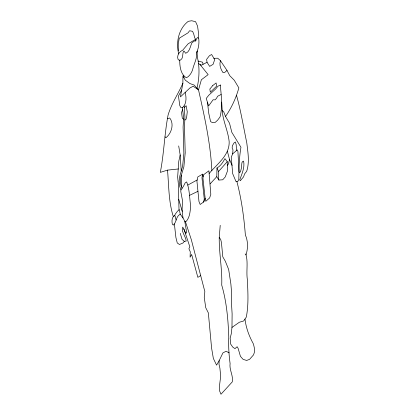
<?xml version="1.0" encoding="UTF-8"?>
<svg xmlns="http://www.w3.org/2000/svg" width="415" height="415" viewBox="0 0 415 415"><rect width="100%" height="100%" fill="white"/><g stroke="black" fill="none" stroke-linecap="round" stroke-linejoin="round"><path stroke-width="0.62" d="M178.689 53.877C175.789 42.408 178.528 28.78 188.254 21.331L191.689 20.75L195.579 21.684L197.566 26.119L198.437 32.572L198.256 38.04M199.947 64.444L208.143 74.638L201.379 79.753L198.51 89.884L193.177 86.227L189.878 88.001L180.416 96.913L182.885 83.223L182.911 75.945L185.261 80.147L189.93 83.555L194.21 85.096L198.51 89.884C204.533 116.491 210.524 143.237 211.858 170.591M178.284 50.848L178.258 43.897L179.259 38.227L188.083 32.795L189.567 30.757L192.529 31.296L193.644 33.698L194.723 37.9L195.673 39.269L195.652 41.37L196.445 38.917L197.447 37.573L198.692 38.294C199.361 42.89 198.697 47.782 196.84 52.046L196.394 51.839C197.711 58.365 193.738 63.889 192.539 70.016C191.32 73.144 189.531 76.308 186.361 77.781C180.556 74.316 179.705 66.281 179.726 60.118M244.99 319.031C246.007 327.7 248.979 335.922 253.197 343.527C254.431 347.225 255.308 351.199 253.524 354.882L249.56 359.364L246.645 360.438L243.107 359.374L240.435 356.335L238.148 348.434L237.126 346.722L234.942 348.662L232.706 347.039L230.584 343.947L230.175 338.137L231.264 333.769L231.975 327.409L232.12 313.865L231.399 301.84L231.503 291.522L230.875 283.964L228.67 269.496L225.298 261.165L222.803 256.859L221.428 242.495L220.692 239.465L219.229 237.51L220.225 225.329M216.786 176.66L216.978 168.013C220.687 165.917 222.964 162.265 224.93 158.623L227.259 161.668L227.368 171.281L225.246 176.94L222.72 179.788L218.897 180.048L216.786 176.66L210.104 183.892M220.298 84.904C221.226 95.569 222.814 106.442 220.028 116.983L217.616 120.168L215.198 122.404L212.553 122.653L210.602 121.631L208.823 113.606L207.433 102.173M229.147 352.849L226.092 351.251L222.933 352.895L219.172 360.604L219.001 364.225L219.893 368.167L220.702 376.14L219.322 387.096L219.623 390.966L220.982 394.25L232.239 381.93C233.541 375.746 229.137 369.895 230.102 363.535C228.873 354.612 228.416 345.913 228.769 336.944C228.157 319.54 226.616 301.84 221.724 285.095C222.352 269.226 219.037 253.425 219.229 237.51M179.015 209.891L178.326 183.726L177.646 176.998L178.787 161.228L180.183 155.018L178.689 145.94M197.333 51.004L197.151 53.997L197.53 57.887C199.781 67.863 199.299 78.29 197.011 88.213M221.693 102.064L222.212 110.509L223.784 111.972L225.511 116.444L229.511 123.203L231.84 132.344L240.954 147.273C239.092 157.944 238.967 168.817 238.822 179.602L237.748 181.454L236 181.563L232.68 173.672L231.264 157.15L232.639 153.892L232.991 149.888L232.161 148.062L232.333 145.758L234.179 142.739L235.43 141.997L236.197 144.84L236.462 150.552M185.147 92.457C186.517 97.499 186.651 104.025 182.403 107.755L183.627 117.886L183.098 127.166L183.866 153.425L182.626 166.156L179.856 175.877L179.145 181.163L179.762 186.594L180.935 189.93L180.779 191.512L182.501 200.642L182.086 209.855L182.994 217.989M231.975 327.409L239.377 322.237L243.678 320.961L246.303 317.107C248.735 304.626 247.926 291.989 247.319 279.368C246.147 271.254 248.191 262.825 246.048 254.924C248.035 248.258 248.154 241.421 245.369 234.963C243.947 216.983 241.452 198.967 236.877 181.505M202.639 174.139L201.97 177.703L204.279 199.065L203.412 202.147L200.175 204.471L198.972 201.529L196.933 181.09L197.82 176.925L202.639 174.139L203.143 176.645M227.337 151.148L229.552 159.547L228.458 163.972L227.301 165.31M205.15 198.308L205.788 201.296L209.648 197.913L210.82 194.308L208.901 170.793L203.329 174.938L202.956 178.357L205.15 198.308L204.439 200.974L203.412 202.147M225.511 116.444C231.565 107.827 236.021 98.039 238.864 87.892L234.252 80.235L229.739 75.644L227.015 70.446L220.458 60.689L217.725 58.224L213.896 58.292M220.458 60.689C219.021 64.683 220.713 69.331 223.052 72.651L224.723 72.418L227.015 70.446M182.636 109.685L181.505 112.475L182.32 118.223L183.554 119.193M174.502 215.888L175.317 214.088L177.547 211.142L179.28 209.663L180.26 214.15L183.388 218.544L184.742 221.211L186.651 232.41L185.904 233.406L182.766 227.093L182.247 228.935C182.315 233.391 185.879 236.841 186.216 241.089L184.322 241.338L182.994 242.977L179.462 244.492L177.257 242.967L175.908 237.515L174.378 223.976M182.885 83.223C178.196 93.987 171.426 103.709 168.08 115.054C164.449 134.019 164.034 153.431 160.309 172.381L167.515 170.129L178.393 168.957M181.651 90.065L178.45 96.067L179.82 105.701L181.044 107.744L182.403 107.755M219.172 360.604L216.568 365.143L213.352 358.441L211.583 348.014L208.346 312.889L205.757 307.733L204.242 297.415L204.839 291.569L191.351 239.782L185.349 221.423M180.935 189.93L183.207 186.703L185.204 182.859L186.662 181.926C189.707 189.468 189.427 197.903 190.687 205.918C190.137 211.276 189.935 217.559 185.951 221.641L184.742 221.211M218.897 180.048L218.498 178.263L218.57 171.488L227.259 161.668M209.196 173.449C217.087 163.992 229.63 155.355 229.168 141.676C228.094 130.948 222.99 121.232 222.212 110.509M184.276 107.672L186.138 105.711L187.264 111.796L186.636 117.326L185.811 119.691L184.815 119.982M232.639 153.892L237.245 149.867L237.925 151.428L238.973 171.442L239.465 172.79L240.487 171.753L241.369 168.21L241.924 162.685L242.775 161.373L243.61 161.139C244.928 167.748 241.821 173.978 239.746 179.908L240.295 180.743L243.595 176.832L244.565 173.947L246.666 171.348C249.706 161.886 247.905 152.507 246.801 142.947C243.512 127.166 240.918 111.028 236.529 95.414M180.26 214.15C175.825 216.308 176.717 222.139 173.33 225.122L172.35 224.214C171.706 221.397 171.763 218.041 173.963 215.899L175.047 215.873L176.09 220.033M200.663 275.581L197.856 277.36L191.626 254.457L190.091 257.207L190.283 251.796L188.887 248.741L189.831 246.785L183.923 229.013M195.667 40.198L191.943 42.729C190.2 46.283 189.914 51.699 185.692 53.322L184.011 50.988L183.503 51.232C182.154 54.085 183.622 58.235 180.406 60.113L179.052 60.128L178.077 59.438C176.468 56.025 179.296 51.377 182.61 50.282L188.099 43.829L195.673 39.269M207.038 62.297L209.653 66.384L213.071 64.341L214.7 59.625L211.609 54.49L209.373 55.786L206.623 59.355L207.038 62.297L201.254 65.254L198.645 63.63M187.871 185.054L197.172 179.965M189.375 195.444L197.955 191.31M221.128 94.475L217.59 96.264L216.511 98.334L215.126 99.844L213.087 99.792L208.657 105.913L206.214 98.433L208.802 95.211L215.681 88.95L217.974 86.185L220.313 85.137M167.468 118.742L169.719 117.979C174.419 123.94 171.488 133.371 165.974 137.707L165.014 136.846M198.142 61.047L202.629 62.214L203.049 64.273M184.322 241.338L182.055 239.377L180.286 233.391M245.146 253.866L246.048 254.924M216.978 168.013L218.57 171.488M229.552 159.547L232.104 165.435M182.071 188.317L180.873 185.261L180.401 180.598L180.764 177.039L183.861 166.913L185.22 152.782L184.488 127.332L184.945 116.999L184.151 105.965M178.683 199.267L182.252 211.323M173.34 216.703C168.521 201.612 168.91 185.723 167.515 170.129M183.627 75.483L183.959 77.818M180.183 155.018L181.225 171.079M181.319 175.223L181.542 186.978M212.739 85.573L209.855 89.043L210.312 92.239L216.625 86.17L216.106 82.943L212.739 85.573"/></g></svg>
